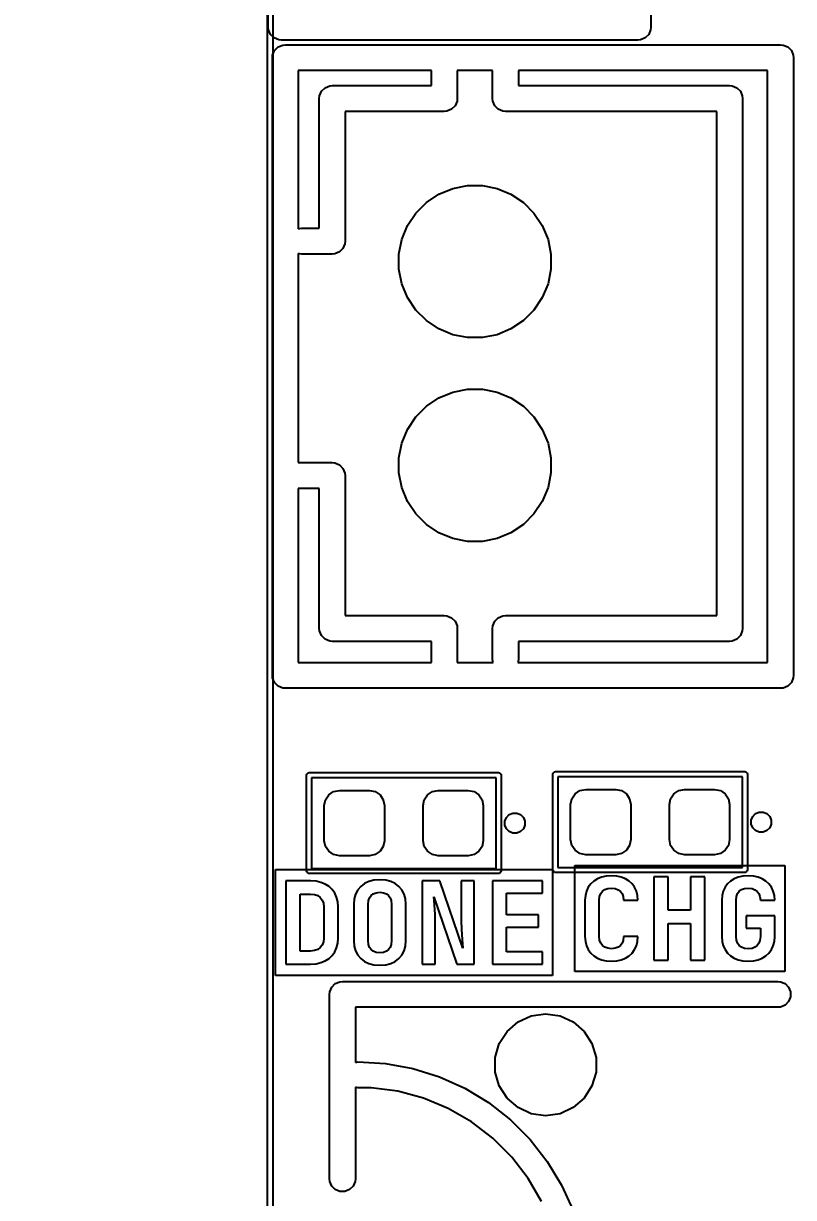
# Model space of a CAD drawing. Extents: x 76 to 193, y -170 to -23.
# Drawn here: x 129.54 to 137.1, y -117.13 to -105.61 of the extents above; entities that cross this region are included whole.
import ezdxf

# ---------------------------------------------------------------- set-up
doc = ezdxf.new("R2010")
doc.units = 0
doc.layers.get('0').update_dxf_attribs({"linetype": 'CONTINUOUS'})
doc.layers.get('Defpoints').update_dxf_attribs({"linetype": 'CONTINUOUS'})
doc.layers.add('BLACK', color=7, linetype='CONTINUOUS')
doc.dimstyles.get("Standard").update_dxf_attribs({"dimtxt": 3, "dimasz": 3, "dimexe": 0.18, "dimexo": 0.0625, "dimgap": 0.09, "dimtad": 0, "dimtih": 1, "dimtoh": 1, "dimzin": 0, "dimdsep": 46, "dimtxsty": 'Standard', "dimcen": 0.09, "dimclrd": 3, "dimclre": 3, "dimclrt": 3, "dimadec": 0, "dimazin": 0, "dimtfac": 1, "dimtofl": 0, "dimtmove": 0, "dimatfit": 3, "dimfxl": 1, "dimtolj": 1, "dimtzin": 0, "dimarcsym": 0})

# ---------------------------------------------------------------- blocks, each defined once
blk = doc.blocks.new('*D15')
at = {"color": 3, "linetype": 'Continuous', "lineweight": -2, "transparency": 16777216}
for p, q in [((134.414, -52.406), (82.008, -52.406)), ((82.188, -55.406), (82.188, -103.552)), ((82.188, -154.878), (82.188, -106.732)), ((134.486, -157.878), (82.008, -157.878))]:
    blk.add_line(p, q, dxfattribs=at)
at = {"color": 3, "linetype": 'Continuous', "transparency": 16777216}
for points in [[(81.688, -55.406), (82.688, -55.406), (82.188, -52.406)], [(81.688, -154.878), (82.688, -154.878), (82.188, -157.878)]]:
    blk.add_solid(points, dxfattribs=at)
at = {"layer": 'Defpoints', "color": 0, "linetype": 'Continuous', "transparency": 16777216}
for p in [(82.188, -52.406), (134.476, -52.406), (134.548, -157.878)]:
    blk.add_point(p, dxfattribs=at)
at = {"color": 3, "linetype": 'Continuous', "transparency": 16777216, "insert": (82.188, -105.142), "char_height": 3, "attachment_point": 5}
blk.add_mtext('\\A1;105.47', dxfattribs=at)

msp = doc.modelspace()

# ---------------------------------------------------------------- linework, layer by layer
at = {"layer": 'BLACK', "linetype": 'Continuous'}
for p, q in [((131.9407, -158.241999), (131.9407, -51.77095)), ((131.9907, -51.77095), (131.9907, -158.241999)), ((131.9475, -105.64557), (131.9475, -100.75007)), ((135.7015, -104.82857), (135.7015, -105.64557)), ((131.94994, -105.670346), (131.9475, -105.64557)), ((131.968903, -105.716127), (131.94994, -105.670346)), ((132.003943, -105.751167), (131.968903, -105.716127)), ((132.049724, -105.77013), (132.003943, -105.751167)), ((135.645057, -105.751167), (135.599276, -105.77013)), ((135.680097, -105.716127), (135.645057, -105.751167)), ((135.69906, -105.670346), (135.680097, -105.716127)), ((135.7015, -105.64557), (135.69906, -105.670346)), ((132.008903, -105.875013), (132.043943, -105.839973)), ((132.043943, -105.839973), (132.089724, -105.82101)), ((132.0745, -105.77257), (132.049724, -105.77013)), ((135.2745, -105.77257), (132.0745, -105.77257)), ((132.089724, -105.82101), (132.1145, -105.81857)), ((132.1145, -105.81857), (136.9745, -105.81857)), ((135.5745, -105.77257), (135.2745, -105.77257)), ((135.599276, -105.77013), (135.5745, -105.77257)), ((136.9745, -105.81857), (136.999276, -105.82101)), ((136.999276, -105.82101), (137.045057, -105.839973)), ((137.045057, -105.839973), (137.080097, -105.875013)), ((131.9875, -105.94557), (131.98994, -105.920794)), ((131.9875, -112.00557), (131.9875, -105.94557)), ((131.98994, -105.920794), (132.008903, -105.875013)), ((137.080097, -105.875013), (137.09906, -105.920794)), ((137.09906, -105.920794), (137.1015, -105.94557)), ((137.1015, -105.94557), (137.1015, -112.00557)), ((132.2415, -106.07257), (132.2415, -107.624416)), ((133.5475, -106.07257), (132.2415, -106.07257)), ((133.5475, -106.21857), (133.5475, -106.07257)), ((133.8015, -106.07257), (133.8015, -106.34557)), ((134.1475, -106.07257), (133.8015, -106.07257)), ((134.1475, -106.34557), (134.1475, -106.07257)), ((134.4015, -106.07257), (134.4015, -106.21857)), ((136.8475, -106.07257), (134.4015, -106.07257)), ((136.8475, -111.87857), (136.8475, -106.07257)), ((132.4475, -106.34557), (132.44994, -106.320794)), ((132.44994, -106.320794), (132.468903, -106.275013)), ((132.468903, -106.275013), (132.503943, -106.239973)), ((132.503943, -106.239973), (132.549724, -106.22101)), ((132.549724, -106.22101), (132.5745, -106.21857)), ((132.5745, -106.21857), (133.5475, -106.21857)), ((134.4015, -106.21857), (136.4745, -106.21857)), ((136.4745, -106.21857), (136.499276, -106.22101)), ((136.499276, -106.22101), (136.545057, -106.239973)), ((136.545057, -106.239973), (136.580097, -106.275013)), ((136.580097, -106.275013), (136.59906, -106.320794)), ((136.59906, -106.320794), (136.6015, -106.34557)), ((132.4475, -107.61857), (132.4475, -106.34557)), ((133.780097, -106.416127), (133.745057, -106.451167)), ((133.79906, -106.370346), (133.780097, -106.416127)), ((133.8015, -106.34557), (133.79906, -106.370346)), ((134.14994, -106.370346), (134.1475, -106.34557)), ((134.168903, -106.416127), (134.14994, -106.370346)), ((134.203943, -106.451167), (134.168903, -106.416127)), ((136.6015, -106.34557), (136.6015, -111.54557)), ((133.6745, -106.47257), (132.7015, -106.47257)), ((132.7015, -106.47257), (132.7015, -107.74557)), ((133.699276, -106.47013), (133.6745, -106.47257)), ((133.745057, -106.451167), (133.699276, -106.47013)), ((134.249724, -106.47013), (134.203943, -106.451167)), ((134.2745, -106.47257), (134.249724, -106.47013)), ((136.3475, -106.47257), (134.2745, -106.47257)), ((136.3475, -111.41857), (136.3475, -106.47257)), ((133.620952, -107.284129), (133.756786, -107.227865)), ((133.756786, -107.227865), (133.900987, -107.199181)), ((133.900987, -107.199181), (134.048013, -107.199181)), ((134.048013, -107.199181), (134.192214, -107.227865)), ((134.192214, -107.227865), (134.328048, -107.284129)), ((133.498705, -107.365812), (133.620952, -107.284129)), ((134.328048, -107.284129), (134.450295, -107.365812)), ((133.313059, -107.592022), (133.394742, -107.469775)), ((133.394742, -107.469775), (133.498705, -107.365812)), ((134.450295, -107.365812), (134.554258, -107.469775)), ((134.554258, -107.469775), (134.635941, -107.592022)), ((133.256795, -107.727856), (133.313059, -107.592022)), ((134.635941, -107.592022), (134.692205, -107.727856)), ((132.2415, -107.624416), (132.249724, -107.62101)), ((132.249724, -107.62101), (132.2745, -107.61857)), ((132.2745, -107.61857), (132.4475, -107.61857)), ((132.680097, -107.816127), (132.645057, -107.851167)), ((132.69906, -107.770346), (132.680097, -107.816127)), ((132.7015, -107.74557), (132.69906, -107.770346)), ((133.228111, -107.872057), (133.256795, -107.727856)), ((134.692205, -107.727856), (134.720889, -107.872057)), ((132.249724, -107.87013), (132.2415, -107.866723)), ((132.2415, -107.866723), (132.2415, -109.91857)), ((132.2745, -107.87257), (132.249724, -107.87013)), ((132.5745, -107.87257), (132.2745, -107.87257)), ((132.599276, -107.87013), (132.5745, -107.87257)), ((132.645057, -107.851167), (132.599276, -107.87013)), ((133.228111, -108.019083), (133.228111, -107.872057)), ((134.720889, -107.872057), (134.720889, -108.019083)), ((133.256795, -108.163284), (133.228111, -108.019083)), ((134.720889, -108.019083), (134.692205, -108.163284)), ((133.313059, -108.299118), (133.256795, -108.163284)), ((134.692205, -108.163284), (134.635941, -108.299118)), ((133.394742, -108.421365), (133.313059, -108.299118)), ((134.635941, -108.299118), (134.554258, -108.421365)), ((133.498705, -108.525328), (133.394742, -108.421365)), ((134.554258, -108.421365), (134.450295, -108.525328)), ((133.620952, -108.607011), (133.498705, -108.525328)), ((133.756786, -108.663275), (133.620952, -108.607011)), ((134.328048, -108.607011), (134.192214, -108.663275)), ((134.450295, -108.525328), (134.328048, -108.607011)), ((133.900987, -108.691959), (133.756786, -108.663275)), ((134.048013, -108.691959), (133.900987, -108.691959)), ((134.192214, -108.663275), (134.048013, -108.691959)), ((133.756786, -109.227865), (133.900987, -109.199181)), ((133.900987, -109.199181), (134.048013, -109.199181)), ((134.048013, -109.199181), (134.192214, -109.227865)), ((133.498705, -109.365812), (133.620952, -109.284129)), ((133.620952, -109.284129), (133.756786, -109.227865)), ((134.192214, -109.227865), (134.328048, -109.284129)), ((134.328048, -109.284129), (134.450295, -109.365812)), ((133.394742, -109.469775), (133.498705, -109.365812)), ((134.450295, -109.365812), (134.554258, -109.469775)), ((133.313059, -109.592022), (133.394742, -109.469775)), ((134.554258, -109.469775), (134.635941, -109.592022)), ((133.256795, -109.727856), (133.313059, -109.592022)), ((134.635941, -109.592022), (134.692205, -109.727856)), ((133.228111, -109.872057), (133.256795, -109.727856)), ((134.692205, -109.727856), (134.720889, -109.872057)), ((133.228111, -110.019083), (133.228111, -109.872057)), ((134.720889, -109.872057), (134.720889, -110.019083)), ((132.2415, -109.91857), (132.5745, -109.91857)), ((132.5745, -109.91857), (132.599276, -109.92101)), ((132.599276, -109.92101), (132.645057, -109.939973)), ((132.645057, -109.939973), (132.680097, -109.975013)), ((132.680097, -109.975013), (132.69906, -110.020794)), ((132.69906, -110.020794), (132.7015, -110.04557)), ((132.7015, -110.04557), (132.7015, -111.41857)), ((133.256795, -110.163284), (133.228111, -110.019083)), ((134.720889, -110.019083), (134.692205, -110.163284)), ((132.2415, -110.17257), (132.2415, -111.87857)), ((132.4475, -110.17257), (132.2415, -110.17257)), ((132.4475, -111.54557), (132.4475, -110.17257)), ((133.313059, -110.299118), (133.256795, -110.163284)), ((134.692205, -110.163284), (134.635941, -110.299118)), ((133.394742, -110.421365), (133.313059, -110.299118)), ((134.635941, -110.299118), (134.554258, -110.421365)), ((133.498705, -110.525328), (133.394742, -110.421365)), ((134.554258, -110.421365), (134.450295, -110.525328)), ((133.620952, -110.607011), (133.498705, -110.525328)), ((134.450295, -110.525328), (134.328048, -110.607011)), ((133.756786, -110.663275), (133.620952, -110.607011)), ((133.900987, -110.691959), (133.756786, -110.663275)), ((134.048013, -110.691959), (133.900987, -110.691959)), ((134.192214, -110.663275), (134.048013, -110.691959)), ((134.328048, -110.607011), (134.192214, -110.663275)), ((132.7015, -111.41857), (133.6745, -111.41857)), ((133.6745, -111.41857), (133.699276, -111.42101)), ((133.699276, -111.42101), (133.745057, -111.439973)), ((133.745057, -111.439973), (133.780097, -111.475013)), ((133.780097, -111.475013), (133.79906, -111.520794)), ((134.14994, -111.520794), (134.168903, -111.475013)), ((134.168903, -111.475013), (134.203943, -111.439973)), ((134.203943, -111.439973), (134.249724, -111.42101)), ((134.249724, -111.42101), (134.2745, -111.41857)), ((134.2745, -111.41857), (136.3475, -111.41857)), ((132.44994, -111.570346), (132.4475, -111.54557)), ((132.468903, -111.616127), (132.44994, -111.570346)), ((132.503943, -111.651167), (132.468903, -111.616127)), ((133.79906, -111.520794), (133.8015, -111.54557)), ((133.8015, -111.54557), (133.8015, -111.87857)), ((134.1475, -111.54557), (134.14994, -111.520794)), ((134.1475, -111.84557), (134.1475, -111.54557)), ((136.580097, -111.616127), (136.545057, -111.651167)), ((136.59906, -111.570346), (136.580097, -111.616127)), ((136.6015, -111.54557), (136.59906, -111.570346)), ((132.549724, -111.67013), (132.503943, -111.651167)), ((132.5745, -111.67257), (132.549724, -111.67013)), ((133.5475, -111.67257), (132.5745, -111.67257)), ((133.5475, -111.87857), (133.5475, -111.67257)), ((136.4745, -111.67257), (134.4015, -111.67257)), ((134.4015, -111.67257), (134.4015, -111.84557)), ((136.499276, -111.67013), (136.4745, -111.67257)), ((136.545057, -111.651167), (136.499276, -111.67013)), ((134.14994, -111.870346), (134.1475, -111.84557)), ((134.4015, -111.84557), (134.39906, -111.870346)), ((132.2415, -111.87857), (133.5475, -111.87857)), ((133.8015, -111.87857), (134.153346, -111.87857)), ((134.153346, -111.87857), (134.14994, -111.870346)), ((134.39906, -111.870346), (134.395654, -111.87857)), ((134.395654, -111.87857), (136.8475, -111.87857)), ((131.98994, -112.030346), (131.9875, -112.00557)), ((132.008903, -112.076127), (131.98994, -112.030346)), ((132.043943, -112.111167), (132.008903, -112.076127)), ((137.080097, -112.076127), (137.045057, -112.111167)), ((137.09906, -112.030346), (137.080097, -112.076127)), ((137.1015, -112.00557), (137.09906, -112.030346)), ((132.089724, -112.13013), (132.043943, -112.111167)), ((132.1145, -112.13257), (132.089724, -112.13013)), ((136.9745, -112.13257), (132.1145, -112.13257)), ((136.999276, -112.13013), (136.9745, -112.13257)), ((137.045057, -112.111167), (136.999276, -112.13013)), ((132.322, -112.98557), (132.323903, -112.976003)), ((132.322, -113.92557), (132.322, -112.98557)), ((132.323903, -112.976003), (132.337433, -112.962473)), ((132.337433, -112.962473), (132.347, -112.96057)), ((132.347, -112.96057), (134.207, -112.96057)), ((134.207, -112.96057), (134.216567, -112.962473)), ((134.216567, -112.962473), (134.230097, -112.976003)), ((134.230097, -112.976003), (134.232, -112.98557)), ((134.232, -112.98557), (134.232, -113.92557)), ((134.7395, -112.97557), (134.741403, -112.966003)), ((134.7395, -113.91557), (134.7395, -112.97557)), ((134.741403, -112.966003), (134.754933, -112.952473)), ((134.754933, -112.952473), (134.7645, -112.95057)), ((134.7645, -112.95057), (136.6245, -112.95057)), ((134.7895, -113.00057), (134.7895, -113.89057)), ((136.5995, -113.00057), (134.7895, -113.00057)), ((136.5995, -113.89057), (136.5995, -113.00057)), ((136.6245, -112.95057), (136.634067, -112.952473)), ((136.634067, -112.952473), (136.647597, -112.966003)), ((136.647597, -112.966003), (136.6495, -112.97557)), ((136.6495, -112.97557), (136.6495, -113.91557)), ((132.372, -113.01057), (132.372, -113.90057)), ((134.182, -113.01057), (132.372, -113.01057)), ((134.182, -113.90057), (134.182, -113.01057)), ((132.497, -113.28307), (132.508228, -113.226624)), ((132.497, -113.28307), (132.508228, -113.226624)), ((132.508228, -113.226624), (132.540202, -113.178772)), ((132.508228, -113.226624), (132.540202, -113.178772)), ((132.540202, -113.178772), (132.588054, -113.146798)), ((132.540202, -113.178772), (132.588054, -113.146798)), ((132.588054, -113.146798), (132.6445, -113.13557)), ((132.588054, -113.146798), (132.6445, -113.13557)), ((132.6445, -113.13557), (132.9395, -113.13557)), ((132.6445, -113.13557), (132.9395, -113.13557)), ((132.9395, -113.13557), (132.995946, -113.146798)), ((132.9395, -113.13557), (132.995946, -113.146798)), ((132.995946, -113.146798), (133.043798, -113.178772)), ((132.995946, -113.146798), (133.043798, -113.178772)), ((133.043798, -113.178772), (133.075772, -113.226624)), ((133.043798, -113.178772), (133.075772, -113.226624)), ((133.075772, -113.226624), (133.087, -113.28307)), ((133.075772, -113.226624), (133.087, -113.28307)), ((133.467, -113.28307), (133.478228, -113.226624)), ((133.467, -113.28307), (133.478228, -113.226624)), ((133.478228, -113.226624), (133.510202, -113.178772)), ((133.478228, -113.226624), (133.510202, -113.178772)), ((133.510202, -113.178772), (133.558054, -113.146798)), ((133.510202, -113.178772), (133.558054, -113.146798)), ((133.558054, -113.146798), (133.6145, -113.13557)), ((133.558054, -113.146798), (133.6145, -113.13557)), ((133.6145, -113.13557), (133.9095, -113.13557)), ((133.6145, -113.13557), (133.9095, -113.13557)), ((133.9095, -113.13557), (133.965946, -113.146798)), ((133.9095, -113.13557), (133.965946, -113.146798)), ((133.965946, -113.146798), (134.013798, -113.178772)), ((133.965946, -113.146798), (134.013798, -113.178772)), ((134.013798, -113.178772), (134.045772, -113.226624)), ((134.013798, -113.178772), (134.045772, -113.226624)), ((134.045772, -113.226624), (134.057, -113.28307)), ((134.045772, -113.226624), (134.057, -113.28307)), ((134.9145, -113.27307), (134.925728, -113.216624)), ((134.9145, -113.27307), (134.925728, -113.216624)), ((134.925728, -113.216624), (134.957702, -113.168772)), ((134.925728, -113.216624), (134.957702, -113.168772)), ((134.957702, -113.168772), (135.005554, -113.136798)), ((134.957702, -113.168772), (135.005554, -113.136798)), ((135.005554, -113.136798), (135.062, -113.12557)), ((135.005554, -113.136798), (135.062, -113.12557)), ((135.062, -113.12557), (135.357, -113.12557)), ((135.062, -113.12557), (135.357, -113.12557)), ((135.357, -113.12557), (135.413446, -113.136798)), ((135.357, -113.12557), (135.413446, -113.136798)), ((135.413446, -113.136798), (135.461298, -113.168772)), ((135.413446, -113.136798), (135.461298, -113.168772)), ((135.461298, -113.168772), (135.493272, -113.216624)), ((135.461298, -113.168772), (135.493272, -113.216624)), ((135.493272, -113.216624), (135.5045, -113.27307)), ((135.493272, -113.216624), (135.5045, -113.27307)), ((135.8845, -113.27307), (135.895728, -113.216624)), ((135.8845, -113.27307), (135.895728, -113.216624)), ((135.895728, -113.216624), (135.927702, -113.168772)), ((135.895728, -113.216624), (135.927702, -113.168772)), ((135.927702, -113.168772), (135.975554, -113.136798)), ((135.927702, -113.168772), (135.975554, -113.136798)), ((135.975554, -113.136798), (136.032, -113.12557)), ((135.975554, -113.136798), (136.032, -113.12557)), ((136.032, -113.12557), (136.327, -113.12557)), ((136.032, -113.12557), (136.327, -113.12557)), ((136.327, -113.12557), (136.383446, -113.136798)), ((136.327, -113.12557), (136.383446, -113.136798)), ((136.383446, -113.136798), (136.431298, -113.168772)), ((136.383446, -113.136798), (136.431298, -113.168772)), ((136.431298, -113.168772), (136.463272, -113.216624)), ((136.431298, -113.168772), (136.463272, -113.216624)), ((136.463272, -113.216624), (136.4745, -113.27307)), ((136.463272, -113.216624), (136.4745, -113.27307)), ((132.497, -113.62807), (132.497, -113.28307)), ((132.497, -113.62807), (132.497, -113.28307)), ((133.087, -113.28307), (133.087, -113.62807)), ((133.087, -113.28307), (133.087, -113.62807)), ((133.467, -113.62807), (133.467, -113.28307)), ((133.467, -113.62807), (133.467, -113.28307)), ((134.057, -113.28307), (134.057, -113.62807)), ((134.057, -113.28307), (134.057, -113.62807)), ((134.9145, -113.61807), (134.9145, -113.27307)), ((134.9145, -113.61807), (134.9145, -113.27307)), ((135.5045, -113.27307), (135.5045, -113.61807)), ((135.5045, -113.27307), (135.5045, -113.61807)), ((135.8845, -113.61807), (135.8845, -113.27307)), ((135.8845, -113.61807), (135.8845, -113.27307)), ((136.4745, -113.27307), (136.4745, -113.61807)), ((136.4745, -113.27307), (136.4745, -113.61807)), ((136.728943, -113.362423), (136.764991, -113.347491)), ((136.764991, -113.347491), (136.804009, -113.347491)), ((136.804009, -113.347491), (136.840057, -113.362423)), ((134.268921, -113.436061), (134.283853, -113.400013)), ((134.268921, -113.475079), (134.268921, -113.436061)), ((134.283853, -113.400013), (134.311443, -113.372423)), ((134.311443, -113.372423), (134.347491, -113.357491)), ((134.347491, -113.357491), (134.386509, -113.357491)), ((134.386509, -113.357491), (134.422557, -113.372423)), ((134.422557, -113.372423), (134.450147, -113.400013)), ((134.450147, -113.400013), (134.465079, -113.436061)), ((134.465079, -113.436061), (134.465079, -113.475079)), ((136.686421, -113.426061), (136.701353, -113.390013)), ((136.686421, -113.465079), (136.686421, -113.426061)), ((136.701353, -113.501127), (136.686421, -113.465079)), ((136.701353, -113.390013), (136.728943, -113.362423)), ((136.840057, -113.362423), (136.867647, -113.390013)), ((136.867647, -113.390013), (136.882579, -113.426061)), ((136.882579, -113.465079), (136.867647, -113.501127)), ((136.882579, -113.426061), (136.882579, -113.465079)), ((134.283853, -113.511127), (134.268921, -113.475079)), ((134.311443, -113.538717), (134.283853, -113.511127)), ((134.347491, -113.553649), (134.311443, -113.538717)), ((134.386509, -113.553649), (134.347491, -113.553649)), ((134.422557, -113.538717), (134.386509, -113.553649)), ((134.450147, -113.511127), (134.422557, -113.538717)), ((134.465079, -113.475079), (134.450147, -113.511127)), ((136.728943, -113.528717), (136.701353, -113.501127)), ((136.764991, -113.543649), (136.728943, -113.528717)), ((136.804009, -113.543649), (136.764991, -113.543649)), ((136.840057, -113.528717), (136.804009, -113.543649)), ((136.867647, -113.501127), (136.840057, -113.528717)), ((132.508228, -113.684516), (132.497, -113.62807)), ((132.508228, -113.684516), (132.497, -113.62807)), ((132.540202, -113.732368), (132.508228, -113.684516)), ((132.540202, -113.732368), (132.508228, -113.684516)), ((133.075772, -113.684516), (133.043798, -113.732368)), ((133.075772, -113.684516), (133.043798, -113.732368)), ((133.087, -113.62807), (133.075772, -113.684516)), ((133.087, -113.62807), (133.075772, -113.684516)), ((133.478228, -113.684516), (133.467, -113.62807)), ((133.478228, -113.684516), (133.467, -113.62807)), ((133.510202, -113.732368), (133.478228, -113.684516)), ((133.510202, -113.732368), (133.478228, -113.684516)), ((134.045772, -113.684516), (134.013798, -113.732368)), ((134.045772, -113.684516), (134.013798, -113.732368)), ((134.057, -113.62807), (134.045772, -113.684516)), ((134.057, -113.62807), (134.045772, -113.684516)), ((134.925728, -113.674516), (134.9145, -113.61807)), ((134.925728, -113.674516), (134.9145, -113.61807)), ((134.957702, -113.722368), (134.925728, -113.674516)), ((134.957702, -113.722368), (134.925728, -113.674516)), ((135.493272, -113.674516), (135.461298, -113.722368)), ((135.493272, -113.674516), (135.461298, -113.722368)), ((135.5045, -113.61807), (135.493272, -113.674516)), ((135.5045, -113.61807), (135.493272, -113.674516)), ((135.895728, -113.674516), (135.8845, -113.61807)), ((135.895728, -113.674516), (135.8845, -113.61807)), ((135.927702, -113.722368), (135.895728, -113.674516)), ((135.927702, -113.722368), (135.895728, -113.674516)), ((136.463272, -113.674516), (136.431298, -113.722368)), ((136.463272, -113.674516), (136.431298, -113.722368)), ((136.4745, -113.61807), (136.463272, -113.674516)), ((136.4745, -113.61807), (136.463272, -113.674516)), ((132.588054, -113.764342), (132.540202, -113.732368)), ((132.588054, -113.764342), (132.540202, -113.732368)), ((132.6445, -113.77557), (132.588054, -113.764342)), ((132.6445, -113.77557), (132.588054, -113.764342)), ((132.9395, -113.77557), (132.6445, -113.77557)), ((132.9395, -113.77557), (132.6445, -113.77557)), ((132.995946, -113.764342), (132.9395, -113.77557)), ((132.995946, -113.764342), (132.9395, -113.77557)), ((133.043798, -113.732368), (132.995946, -113.764342)), ((133.043798, -113.732368), (132.995946, -113.764342)), ((133.558054, -113.764342), (133.510202, -113.732368)), ((133.558054, -113.764342), (133.510202, -113.732368)), ((133.6145, -113.77557), (133.558054, -113.764342)), ((133.6145, -113.77557), (133.558054, -113.764342)), ((133.9095, -113.77557), (133.6145, -113.77557)), ((133.9095, -113.77557), (133.6145, -113.77557)), ((133.965946, -113.764342), (133.9095, -113.77557)), ((133.965946, -113.764342), (133.9095, -113.77557)), ((134.013798, -113.732368), (133.965946, -113.764342)), ((134.013798, -113.732368), (133.965946, -113.764342)), ((135.005554, -113.754342), (134.957702, -113.722368)), ((135.005554, -113.754342), (134.957702, -113.722368)), ((135.062, -113.76557), (135.005554, -113.754342)), ((135.062, -113.76557), (135.005554, -113.754342)), ((135.357, -113.76557), (135.062, -113.76557)), ((135.357, -113.76557), (135.062, -113.76557)), ((135.413446, -113.754342), (135.357, -113.76557)), ((135.413446, -113.754342), (135.357, -113.76557)), ((135.461298, -113.722368), (135.413446, -113.754342)), ((135.461298, -113.722368), (135.413446, -113.754342)), ((135.975554, -113.754342), (135.927702, -113.722368)), ((135.975554, -113.754342), (135.927702, -113.722368)), ((136.032, -113.76557), (135.975554, -113.754342)), ((136.032, -113.76557), (135.975554, -113.754342)), ((136.327, -113.76557), (136.032, -113.76557)), ((136.327, -113.76557), (136.032, -113.76557)), ((136.383446, -113.754342), (136.327, -113.76557)), ((136.383446, -113.754342), (136.327, -113.76557)), ((136.431298, -113.722368), (136.383446, -113.754342)), ((136.431298, -113.722368), (136.383446, -113.754342)), ((132.018421, -114.950756), (132.018421, -113.911342)), ((132.018421, -113.911342), (134.737347, -113.911342)), ((132.323903, -113.935137), (132.322, -113.92557)), ((132.372, -113.90057), (134.182, -113.90057)), ((134.232, -113.92557), (134.230097, -113.935137)), ((134.737347, -113.911342), (134.737347, -114.950756)), ((134.741403, -113.925137), (134.7395, -113.91557)), ((134.754933, -113.938667), (134.741403, -113.925137)), ((134.7895, -113.89057), (136.5995, -113.89057)), ((134.9551, -114.910756), (134.9551, -113.871342)), ((134.9551, -113.871342), (137.017158, -113.871342)), ((136.647597, -113.925137), (136.634067, -113.938667)), ((136.6495, -113.91557), (136.647597, -113.925137)), ((137.017158, -113.871342), (137.017158, -114.910756)), ((132.361296, -114.022528), (132.118421, -114.022528)), ((132.118421, -114.022528), (132.118421, -114.710854)), ((132.337433, -113.948667), (132.323903, -113.935137)), ((132.347, -113.95057), (132.337433, -113.948667)), ((134.207, -113.95057), (132.347, -113.95057)), ((132.415769, -114.026312), (132.361296, -114.022528)), ((132.463346, -114.037118), (132.415769, -114.026312)), ((132.505107, -114.054426), (132.463346, -114.037118)), ((132.93374, -114.028636), (132.891469, -114.048978)), ((132.983291, -114.015859), (132.93374, -114.028636)), ((133.041659, -114.011342), (132.983291, -114.015859)), ((133.100001, -114.015859), (133.041659, -114.011342)), ((133.149537, -114.028634), (133.100001, -114.015859)), ((133.1918, -114.048976), (133.149537, -114.028634)), ((133.629063, -114.022528), (133.457849, -114.022528)), ((133.457849, -114.022528), (133.457849, -114.83957)), ((133.856258, -114.682863), (133.629063, -114.022528)), ((133.968219, -114.022528), (133.840627, -114.022528)), ((133.840627, -114.022528), (133.840627, -114.4098)), ((133.968219, -114.83957), (133.968219, -114.022528)), ((134.637347, -114.022528), (134.147102, -114.022528)), ((134.147102, -114.022528), (134.147102, -114.83957)), ((134.216567, -113.948667), (134.207, -113.95057)), ((134.230097, -113.935137), (134.216567, -113.948667)), ((134.637347, -114.144552), (134.637347, -114.022528)), ((134.7645, -113.94057), (134.754933, -113.938667)), ((136.6245, -113.94057), (134.7645, -113.94057)), ((135.140917, -114.023726), (135.111102, -114.051584)), ((135.177075, -114.000993), (135.140917, -114.023726)), ((135.216886, -113.98493), (135.177075, -114.000993)), ((135.262423, -113.974872), (135.216886, -113.98493)), ((135.31473, -113.971342), (135.262423, -113.974872)), ((135.366276, -113.974855), (135.31473, -113.971342)), ((135.41146, -113.984897), (135.366276, -113.974855)), ((135.451262, -114.000993), (135.41146, -113.984897)), ((135.487485, -114.023708), (135.451262, -114.000993)), ((135.517503, -114.051568), (135.487485, -114.023708)), ((135.871945, -113.982528), (135.732043, -113.982528)), ((135.732043, -113.982528), (135.732043, -114.79957)), ((135.871945, -114.310449), (135.871945, -113.982528)), ((136.231227, -113.982528), (136.091324, -113.982528)), ((136.091324, -113.982528), (136.091324, -114.310449)), ((136.231227, -114.79957), (136.231227, -113.982528)), ((136.483666, -114.023726), (136.453851, -114.051584)), ((136.519824, -114.000993), (136.483666, -114.023726)), ((136.559636, -113.98493), (136.519824, -114.000993)), ((136.605172, -113.974872), (136.559636, -113.98493)), ((136.657479, -113.971342), (136.605172, -113.974872)), ((136.634067, -113.938667), (136.6245, -113.94057)), ((136.709025, -113.974855), (136.657479, -113.971342)), ((136.754209, -113.984897), (136.709025, -113.974855)), ((136.794011, -114.000993), (136.754209, -113.984897)), ((136.830234, -114.023708), (136.794011, -114.000993)), ((136.860252, -114.051568), (136.830234, -114.023708)), ((132.258324, -114.710854), (132.258324, -114.151244)), ((132.258324, -114.151244), (132.361296, -114.151244)), ((132.361296, -114.151244), (132.400265, -114.155349)), ((132.400265, -114.155349), (132.431819, -114.166866)), ((132.543049, -114.07874), (132.505107, -114.054426)), ((132.574356, -114.108275), (132.543049, -114.07874)), ((132.599677, -114.143429), (132.574356, -114.108275)), ((132.618003, -114.18273), (132.599677, -114.143429)), ((132.804379, -114.151873), (132.79113, -114.198531)), ((132.825694, -114.111664), (132.804379, -114.151873)), ((132.855302, -114.076848), (132.825694, -114.111664)), ((132.891469, -114.048978), (132.855302, -114.076848)), ((132.955442, -114.165264), (132.97679, -114.148776)), ((132.97679, -114.148776), (133.00484, -114.138279)), ((133.00484, -114.138279), (133.041659, -114.13444)), ((133.041659, -114.13444), (133.078445, -114.138278)), ((133.078445, -114.138278), (133.106481, -114.148774)), ((133.106481, -114.148774), (133.127828, -114.165264)), ((133.227968, -114.076848), (133.1918, -114.048976)), ((133.257651, -114.111675), (133.227968, -114.076848)), ((133.278976, -114.151725), (133.257651, -114.111675)), ((133.292204, -114.198018), (133.278976, -114.151725)), ((134.284758, -114.35719), (134.284758, -114.144552)), ((134.284758, -114.144552), (134.637347, -114.144552)), ((135.069619, -114.122348), (135.058855, -114.164718)), ((135.086998, -114.084964), (135.069619, -114.122348)), ((135.111102, -114.051584), (135.086998, -114.084964)), ((135.198864, -114.175204), (135.209497, -114.146745)), ((135.209497, -114.146745), (135.226314, -114.124678)), ((135.226314, -114.124678), (135.248981, -114.10844)), ((135.248981, -114.10844), (135.277856, -114.098163)), ((135.277856, -114.098163), (135.31473, -114.09444)), ((135.31473, -114.09444), (135.351579, -114.098239)), ((135.351579, -114.098239), (135.380252, -114.108712)), ((135.380252, -114.108712), (135.402608, -114.125264)), ((135.402608, -114.125264), (135.419134, -114.147616)), ((135.419134, -114.147616), (135.42959, -114.176273)), ((135.541924, -114.084964), (135.517503, -114.051568)), ((135.559635, -114.122383), (135.541924, -114.084964)), ((135.57059, -114.16475), (135.559635, -114.122383)), ((136.412369, -114.122348), (136.401604, -114.164718)), ((136.429747, -114.084964), (136.412369, -114.122348)), ((136.453851, -114.051584), (136.429747, -114.084964)), ((136.541613, -114.175204), (136.552247, -114.146745)), ((136.552247, -114.146745), (136.569063, -114.124678)), ((136.569063, -114.124678), (136.591731, -114.10844)), ((136.591731, -114.10844), (136.620605, -114.098163)), ((136.620605, -114.098163), (136.657479, -114.09444)), ((136.657479, -114.09444), (136.694329, -114.098239)), ((136.694329, -114.098239), (136.723001, -114.108712)), ((136.723001, -114.108712), (136.745358, -114.125264)), ((136.745358, -114.125264), (136.761884, -114.147616)), ((136.761884, -114.147616), (136.77234, -114.176273)), ((136.884674, -114.084964), (136.860252, -114.051568)), ((136.902384, -114.122383), (136.884674, -114.084964)), ((136.91334, -114.16475), (136.902384, -114.122383)), ((132.431819, -114.166866), (132.457577, -114.185389)), ((132.457577, -114.185389), (132.477119, -114.210209)), ((132.477119, -114.210209), (132.489127, -114.240455)), ((132.489127, -114.240455), (132.493383, -114.277713)), ((132.629337, -114.227141), (132.618003, -114.18273)), ((132.633285, -114.277713), (132.629337, -114.227141)), ((132.79113, -114.198531), (132.786474, -114.253094)), ((132.786474, -114.253094), (132.786474, -114.609004)), ((132.926377, -114.253094), (132.929989, -114.216133)), ((132.926377, -114.609004), (132.926377, -114.253094)), ((132.929989, -114.216133), (132.939903, -114.18748)), ((132.939903, -114.18748), (132.955442, -114.165264)), ((133.127828, -114.165264), (133.143395, -114.187484)), ((133.143395, -114.187484), (133.153325, -114.216137)), ((133.153325, -114.216137), (133.156942, -114.253094)), ((133.156942, -114.253094), (133.156942, -114.609004)), ((133.296844, -114.25197), (133.292204, -114.198018)), ((133.296844, -114.609004), (133.296844, -114.25197)), ((133.577577, -114.257588), (133.572008, -114.179235)), ((133.572008, -114.179235), (133.796956, -114.83957)), ((133.583195, -114.351621), (133.577577, -114.257588)), ((135.058855, -114.164718), (135.0551, -114.213094)), ((135.0551, -114.213094), (135.0551, -114.569004)), ((135.195002, -114.21197), (135.198864, -114.175204)), ((135.195002, -114.569004), (135.195002, -114.21197)), ((135.42959, -114.176273), (135.433383, -114.213094)), ((135.433383, -114.213094), (135.574409, -114.213094)), ((135.574409, -114.213094), (135.57059, -114.16475)), ((136.401604, -114.164718), (136.397849, -114.213094)), ((136.397849, -114.213094), (136.397849, -114.569004)), ((136.537751, -114.21197), (136.541613, -114.175204)), ((136.537751, -114.569004), (136.537751, -114.21197)), ((136.77234, -114.176273), (136.776132, -114.213094)), ((136.776132, -114.213094), (136.917158, -114.213094)), ((136.917158, -114.213094), (136.91334, -114.16475)), ((132.493383, -114.277713), (132.493383, -114.583261)), ((132.633285, -114.583261), (132.633285, -114.277713)), ((133.585442, -114.439988), (133.583195, -114.351621)), ((134.59817, -114.35719), (134.284758, -114.35719)), ((134.59817, -114.478041), (134.59817, -114.35719)), ((136.091324, -114.310449), (135.871945, -114.310449)), ((136.917158, -114.365306), (136.637354, -114.365306)), ((136.637354, -114.365306), (136.637354, -114.486206)), ((136.917158, -114.569004), (136.917158, -114.365306)), ((133.585442, -114.83957), (133.585442, -114.439988)), ((133.840627, -114.4098), (133.843411, -114.499339)), ((133.843411, -114.499339), (133.849566, -114.598404)), ((134.284758, -114.717595), (134.284758, -114.478041)), ((134.284758, -114.478041), (134.59817, -114.478041)), ((135.871945, -114.79957), (135.871945, -114.440288)), ((135.871945, -114.440288), (136.091324, -114.440288)), ((136.091324, -114.440288), (136.091324, -114.79957)), ((136.637354, -114.486206), (136.776132, -114.486206)), ((136.776132, -114.486206), (136.776132, -114.569004)), ((132.489099, -114.621275), (132.477065, -114.651864)), ((132.493383, -114.583261), (132.489099, -114.621275)), ((132.629347, -114.633838), (132.633285, -114.583261)), ((132.786474, -114.609004), (132.791129, -114.663566)), ((132.92999, -114.645998), (132.926377, -114.609004)), ((133.156942, -114.609004), (133.153324, -114.645994)), ((133.292186, -114.663563), (133.296844, -114.609004)), ((133.849566, -114.598404), (133.856258, -114.682863)), ((135.0551, -114.569004), (135.058854, -114.61738)), ((135.058854, -114.61738), (135.069618, -114.659768)), ((135.198852, -114.605814), (135.195002, -114.569004)), ((135.209479, -114.634487), (135.198852, -114.605814)), ((135.429589, -114.605858), (135.419132, -114.63453)), ((135.433383, -114.569004), (135.429589, -114.605858)), ((135.574409, -114.569004), (135.433383, -114.569004)), ((135.559637, -114.659733), (135.570591, -114.617348)), ((135.570591, -114.617348), (135.574409, -114.569004)), ((136.397849, -114.569004), (136.401603, -114.61738)), ((136.401603, -114.61738), (136.412367, -114.659768)), ((136.541587, -114.605825), (136.537751, -114.569004)), ((136.552206, -114.634716), (136.541587, -114.605825)), ((136.772353, -114.605868), (136.761904, -114.634759)), ((136.776132, -114.569004), (136.772353, -114.605868)), ((136.902386, -114.659733), (136.913341, -114.617348)), ((136.913341, -114.617348), (136.917158, -114.569004)), ((132.118421, -114.710854), (132.118421, -114.83957)), ((132.361296, -114.710854), (132.258324, -114.710854)), ((132.400265, -114.706749), (132.361296, -114.710854)), ((132.431819, -114.695232), (132.400265, -114.706749)), ((132.457577, -114.676708), (132.431819, -114.695232)), ((132.477065, -114.651864), (132.457577, -114.676708)), ((132.574322, -114.753622), (132.599677, -114.718132)), ((132.599677, -114.718132), (132.618022, -114.678457)), ((132.618022, -114.678457), (132.629347, -114.633838)), ((132.791129, -114.663566), (132.804378, -114.710233)), ((132.804378, -114.710233), (132.825692, -114.75046)), ((132.939905, -114.674666), (132.92999, -114.645998)), ((132.955442, -114.696883), (132.939905, -114.674666)), ((132.976786, -114.713342), (132.955442, -114.696883)), ((133.004836, -114.723824), (132.976786, -114.713342)), ((133.041659, -114.727657), (133.004836, -114.723824)), ((133.078449, -114.723825), (133.041659, -114.727657)), ((133.106485, -114.713344), (133.078449, -114.723825)), ((133.127828, -114.696883), (133.106485, -114.713344)), ((133.143393, -114.674662), (133.127828, -114.696883)), ((133.153324, -114.645994), (133.143393, -114.674662)), ((133.257601, -114.750457), (133.27893, -114.710229)), ((133.27893, -114.710229), (133.292186, -114.663563)), ((134.637347, -114.717595), (134.284758, -114.717595)), ((134.637347, -114.83957), (134.637347, -114.717595)), ((135.069618, -114.659768), (135.086998, -114.697183)), ((135.086998, -114.697183), (135.111099, -114.730532)), ((135.111099, -114.730532), (135.140913, -114.758375)), ((135.226314, -114.656883), (135.209479, -114.634487)), ((135.249023, -114.673431), (135.226314, -114.656883)), ((135.277899, -114.683879), (135.249023, -114.673431)), ((135.31473, -114.687657), (135.277899, -114.683879)), ((135.351583, -114.683864), (135.31473, -114.687657)), ((135.380255, -114.673406), (135.351583, -114.683864)), ((135.402608, -114.656883), (135.380255, -114.673406)), ((135.419132, -114.63453), (135.402608, -114.656883)), ((135.487488, -114.758393), (135.517506, -114.730549)), ((135.517506, -114.730549), (135.541924, -114.697183)), ((135.541924, -114.697183), (135.559637, -114.659733)), ((136.412367, -114.659768), (136.429747, -114.697183)), ((136.429747, -114.697183), (136.453848, -114.730532)), ((136.453848, -114.730532), (136.483663, -114.758375)), ((136.569063, -114.657469), (136.552206, -114.634716)), ((136.591815, -114.674329), (136.569063, -114.657469)), ((136.620692, -114.684946), (136.591815, -114.674329)), ((136.657479, -114.688781), (136.620692, -114.684946)), ((136.694289, -114.684931), (136.657479, -114.688781)), ((136.722962, -114.674304), (136.694289, -114.684931)), ((136.745358, -114.657469), (136.722962, -114.674304)), ((136.761904, -114.634759), (136.745358, -114.657469)), ((136.830237, -114.758393), (136.860255, -114.730549)), ((136.860255, -114.730549), (136.884674, -114.697183)), ((136.884674, -114.697183), (136.902386, -114.659733)), ((132.118421, -114.83957), (132.361296, -114.83957)), ((132.361296, -114.83957), (132.415769, -114.835786)), ((132.415769, -114.835786), (132.463346, -114.82498)), ((132.463346, -114.82498), (132.505107, -114.807671)), ((132.505107, -114.807671), (132.54301, -114.783327)), ((132.54301, -114.783327), (132.574322, -114.753622)), ((132.825692, -114.75046), (132.855302, -114.785299)), ((132.855302, -114.785299), (132.891466, -114.813146)), ((132.891466, -114.813146), (132.933735, -114.833473)), ((132.933735, -114.833473), (132.983287, -114.846241)), ((132.983287, -114.846241), (133.041659, -114.850756)), ((133.041659, -114.850756), (133.100005, -114.846242)), ((133.100005, -114.846242), (133.149541, -114.833475)), ((133.149541, -114.833475), (133.191803, -114.813148)), ((133.191803, -114.813148), (133.227968, -114.785299)), ((133.227968, -114.785299), (133.257601, -114.750457)), ((133.457849, -114.83957), (133.585442, -114.83957)), ((133.796956, -114.83957), (133.968219, -114.83957)), ((134.147102, -114.83957), (134.637347, -114.83957)), ((135.140913, -114.758375), (135.177075, -114.781105)), ((135.177075, -114.781105), (135.216886, -114.797168)), ((135.216886, -114.797168), (135.262423, -114.807226)), ((135.262423, -114.807226), (135.31473, -114.810756)), ((135.31473, -114.810756), (135.366276, -114.807243)), ((135.366276, -114.807243), (135.41146, -114.797201)), ((135.41146, -114.797201), (135.451262, -114.781105)), ((135.451262, -114.781105), (135.487488, -114.758393)), ((135.732043, -114.79957), (135.871945, -114.79957)), ((136.091324, -114.79957), (136.231227, -114.79957)), ((136.483663, -114.758375), (136.519824, -114.781105)), ((136.519824, -114.781105), (136.559636, -114.797168)), ((136.559636, -114.797168), (136.605172, -114.807226)), ((136.605172, -114.807226), (136.657479, -114.810756)), ((136.657479, -114.810756), (136.709025, -114.807243)), ((136.709025, -114.807243), (136.754209, -114.797201)), ((136.754209, -114.797201), (136.794011, -114.781105)), ((136.794011, -114.781105), (136.830237, -114.758393)), ((134.737347, -114.950756), (132.018421, -114.950756)), ((137.017158, -114.910756), (134.9551, -114.910756)), ((132.55044, -115.111294), (132.569403, -115.065513)), ((132.569403, -115.065513), (132.604443, -115.030473)), ((132.604443, -115.030473), (132.650224, -115.01151)), ((132.650224, -115.01151), (132.675, -115.00907)), ((132.675, -115.00907), (136.948, -115.00907)), ((136.948, -115.00907), (136.972776, -115.01151)), ((136.972776, -115.01151), (137.018557, -115.030473)), ((137.018557, -115.030473), (137.053597, -115.065513)), ((137.053597, -115.065513), (137.07256, -115.111294)), ((132.548, -115.13607), (132.55044, -115.111294)), ((132.548, -116.94607), (132.548, -115.13607)), ((137.07256, -115.160846), (137.053597, -115.206627)), ((137.07256, -115.111294), (137.07256, -115.160846)), ((136.948, -115.26307), (132.802, -115.26307)), ((132.802, -115.26307), (132.802, -115.803205)), ((136.972776, -115.26063), (136.948, -115.26307)), ((137.018557, -115.241667), (136.972776, -115.26063)), ((137.053597, -115.206627), (137.018557, -115.241667)), ((134.291125, -115.49964), (134.39868, -115.406443)), ((134.39868, -115.406443), (134.528134, -115.347324)), ((134.528134, -115.347324), (134.669, -115.32707)), ((134.669, -115.32707), (134.809866, -115.347324)), ((134.809866, -115.347324), (134.93932, -115.406443)), ((134.93932, -115.406443), (135.046875, -115.49964)), ((134.214184, -115.619362), (134.291125, -115.49964)), ((135.046875, -115.49964), (135.123816, -115.619362)), ((134.174089, -115.755913), (134.214184, -115.619362)), ((135.123816, -115.619362), (135.163911, -115.755913)), ((134.174089, -115.898227), (134.174089, -115.755913)), ((135.163911, -115.755913), (135.163911, -115.898227)), ((132.802, -115.803205), (132.8245, -115.79807)), ((132.8245, -115.79807), (133.096974, -115.814552)), ((133.096974, -115.814552), (133.365475, -115.863756)), ((133.365475, -115.863756), (133.626088, -115.944965)), ((133.626088, -115.944965), (133.875012, -116.056996)), ((134.214184, -116.034778), (134.174089, -115.898227)), ((135.163911, -115.898227), (135.123816, -116.034778)), ((132.8245, -116.05207), (132.802, -116.046934)), ((132.802, -116.046934), (132.802, -116.94607)), ((132.956014, -116.05207), (132.8245, -116.05207)), ((133.216791, -116.086402), (132.956014, -116.05207)), ((133.470856, -116.154478), (133.216791, -116.086402)), ((133.875012, -116.056996), (134.108617, -116.198213)), ((134.291125, -116.1545), (134.214184, -116.034778)), ((135.123816, -116.034778), (135.046875, -116.1545)), ((133.713862, -116.255133), (133.470856, -116.154478)), ((134.108617, -116.198213), (134.323498, -116.366559)), ((134.39868, -116.247697), (134.291125, -116.1545)), ((135.046875, -116.1545), (134.93932, -116.247697)), ((133.941651, -116.386646), (133.713862, -116.255133)), ((134.528134, -116.306816), (134.39868, -116.247697)), ((134.669, -116.32707), (134.528134, -116.306816)), ((134.809866, -116.306816), (134.669, -116.32707)), ((134.93932, -116.247697), (134.809866, -116.306816)), ((134.150326, -116.546766), (133.941651, -116.386646)), ((134.323498, -116.366559), (134.51652, -116.559579)), ((134.336316, -116.732753), (134.150326, -116.546766)), ((134.51652, -116.559579), (134.684869, -116.774456)), ((134.496438, -116.941425), (134.336316, -116.732753)), ((134.684869, -116.774456), (134.82609, -117.00806)), ((132.55044, -116.970846), (132.548, -116.94607)), ((132.569403, -117.016627), (132.55044, -116.970846)), ((132.604443, -117.051667), (132.569403, -117.016627)), ((132.780597, -117.016627), (132.745557, -117.051667)), ((132.79956, -116.970846), (132.780597, -117.016627)), ((132.802, -116.94607), (132.79956, -116.970846)), ((134.627954, -117.169212), (134.496438, -116.941425)), ((134.82609, -117.00806), (134.938124, -117.256982)), ((132.650224, -117.07063), (132.604443, -117.051667)), ((132.699776, -117.07063), (132.650224, -117.07063)), ((132.745557, -117.051667), (132.699776, -117.07063))]:
    msp.add_line(p, q, dxfattribs=at)

# ---------------------------------------------------------------- dimensions: what is measured, and where the dimension line sits
at = {"linetype": 'Continuous'}
dim = msp.add_linear_dim(base=(82.187598, -52.40557), p1=(134.548001, -157.87797), p2=(134.476001, -52.40557), angle=90, dimstyle='Standard', dxfattribs=at)
dim.commit()
dim.dimension.update_dxf_attribs({"geometry": '*D15', "text_midpoint": (82.187598, -105.14177)})

doc.saveas('drawing.dxf')
